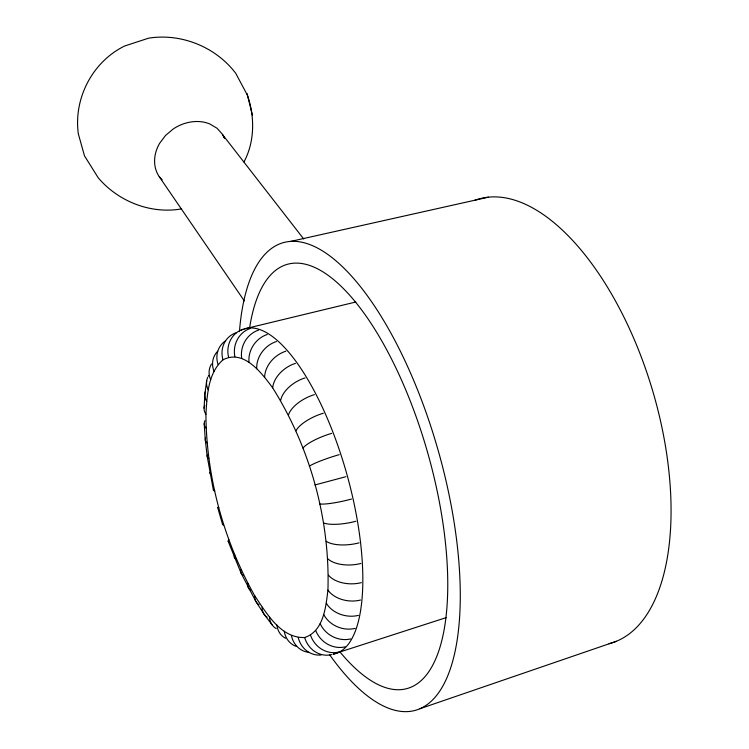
<?xml version="1.0" encoding="UTF-8"?>
<svg xmlns="http://www.w3.org/2000/svg" width="749" height="749" viewBox="0 0 749 749"><rect width="100%" height="100%" fill="white"/><g stroke="black" fill="none" stroke-linecap="round" stroke-linejoin="round"><path stroke-width="1.12" d="M181.595 208.877C150.802 214.354 118.323 201.5 98.241 177.822L84.459 155.792L78.327 133.828C73.449 98.4 92.473 61.69 124.727 45.97L148.63 38.162C181.361 32.993 215.778 46.962 235.776 73.355L247.479 95.348C254.857 116.835 254.829 141.57 244.015 161.878M254.81 595.951C266.625 613.309 280.65 638.195 304.637 637.539C323.69 631.154 325.824 607.121 327.931 590.109C330.084 519.45 310.217 447.687 272.664 387.842C261.822 373.227 243.762 348.819 222.977 359.848C207.829 373.236 207.117 395.528 205.919 414.291C206.359 477.581 223.801 540.853 254.81 595.951A22.695 13.604 -32.7 0 0 259.014 604.649M204.084 408.055L204.852 394.274M204.983 393.253L206.687 380.707M222.622 524.609L217.678 507.541L218.408 507.26M419.871 708.741L616.427 641.275M446.507 617.522L333.09 654.195A168.637 59.237 74.5 0 0 346.225 471.982A168.637 59.237 74.5 0 0 240.513 330.543M345.898 476.692L314.945 484.968M244.427 328.905L355.822 302.006M218.802 507.326L217.725 507.55M290.668 241.412L488.423 197.184M223.82 137.282L222.575 134.446L217.07 128.266L209.729 123.922A38.639 32.254 -36.1 0 0 173.253 128.959L165.566 135.429L159.649 143.284A37.272 31.13 -36.1 0 0 159.331 176.82L162.177 179.816M222.378 134.389L303.701 238.968M272.056 624.797L264.125 614.292L256.336 602.196M159.331 176.811L244.333 300.92M255.868 601.438L241.262 573.481M241 572.929L228.202 541.34M223.764 136.449L224.55 138.396M252.413 115.103L247.011 93.494M213.428 490.342L207.201 456.422L205.31 440.122M204.215 423.756L205.254 439.485M474.735 200.329A231.722 112.163 73.3 0 1 651.78 387.842A231.722 112.163 73.3 0 1 609.04 643.709M239.446 331.638A242.976 92.53 74.2 0 1 365.793 293.617A242.976 92.53 74.2 0 1 458.772 627.316A242.976 92.53 74.2 0 1 329.391 654.429M249.623 327.762A220.412 83.832 74.2 0 1 365.746 315.601A220.412 83.832 74.2 0 1 446.9 607.692A220.412 83.832 74.2 0 1 339.559 651.433M264.65 377.215A24.726 18.463 -40.8 0 1 285.912 351.178M256.72 368.714A24.52 19.951 -47.6 0 1 276.456 341.516M359.061 542.856A25.532 9.906 -6.6 0 1 326.236 541.284M355.915 521.248A25.578 6.863 -9.7 0 1 323.493 522.886M309.346 466.187A25.541 2.846 -18.1 0 1 339.25 454.652M360.55 600.033A25.223 17.517 5.8 0 1 327.95 590.1M361.383 582.628A25.344 15.289 0.9 0 1 328.474 575.204M249.033 362.432A24.305 21.056 -56.7 0 1 267.299 334.485M295.977 430.797A25.372 9.044 -24 0 1 323.325 413.223M288.496 414.843A25.241 11.853 -27.3 0 1 314.393 394.639M351.496 499.04A25.597 3.67 -12.6 0 1 319.701 503.993M345.158 646.827A24.717 22.423 46.4 0 1 315.722 630.546M350.635 638.916A24.82 21.843 31.7 0 1 320.16 623.627M355.101 628.383A24.951 20.822 20.4 0 1 323.727 614.498M338.791 652.061A24.605 22.592 63 0 1 310.517 635.189M331.676 654.617A24.436 22.442 79.5 0 1 304.656 637.539M241.712 358.415A24.09 21.777 -68.9 0 1 258.592 330.112M234.868 356.674A23.865 22.124 -85.1 0 1 250.466 328.399M358.434 615.369A25.082 19.371 12.1 0 1 326.349 603.263M360.896 563.454A25.447 12.733 -3.1 0 1 327.912 558.838M228.604 357.17A23.631 22.114 75.4 0 1 243.032 329.279M272.683 387.842A24.914 16.6 -35.4 0 1 295.499 363.368M280.678 400.453A25.082 14.381 -31 0 1 305.058 377.927M302.971 448.014A25.475 6.02 -21 0 1 331.667 433.362M222.987 359.838A23.416 21.758 55.7 0 1 236.384 332.668M321.096 655.01A24.183 22.002 -84.9 0 1 298.242 637.624M213.989 371.251A23.004 20.111 26.9 0 1 217.669 351.253M218.099 364.576A23.2 21.075 39.2 0 1 225.561 340.823M267.065 617.148A22.882 15.579 -37.1 0 1 262.094 607.224M296.417 646.462A23.593 20.251 -58.9 0 1 284.264 631.276M285.659 638.317A23.331 18.931 -49.7 0 1 276.915 625.05M276.25 628.626A23.088 17.367 -42.6 0 1 269.49 616.979M235.654 558.913A22.283 6.928 -22.9 0 1 234.709 554.943M228.894 542.033A22.198 4.55 -20.3 0 1 228.848 539.533M205.928 414.291A22.386 13.847 1.6 0 1 204.73 405.387M206.658 401.427A22.507 15.71 5.8 0 1 205.516 391.259M211.415 474.632A22.096 5.103 -10.6 0 1 210.141 472.179M208.831 458.603A22.133 7.434 -8 0 1 207.351 454.933M223.52 524.899A22.133 2.125 -17.8 0 1 223.53 523.598M208.25 389.854A22.657 17.396 11.1 0 1 207.67 377.44M208.185 376.41A22.657 17.396 11.1 0 1 208.793 375.418M214.757 490.932A22.086 2.724 -13 0 1 213.737 489.724M308.728 652.351A23.893 21.272 -70.7 0 1 291.408 635.508M250.503 590.287A22.536 11.488 -29 0 1 247.779 583.349M243.125 575.223A22.395 9.25 -25.8 0 1 241.047 569.615M206.059 428.231A22.273 11.825 -2 0 1 204.88 420.676M210.703 379.734A22.816 18.865 17.9 0 1 211.527 363.986M207.033 443.071A22.189 9.681 -5.2 0 1 205.638 437.566"/></g></svg>
